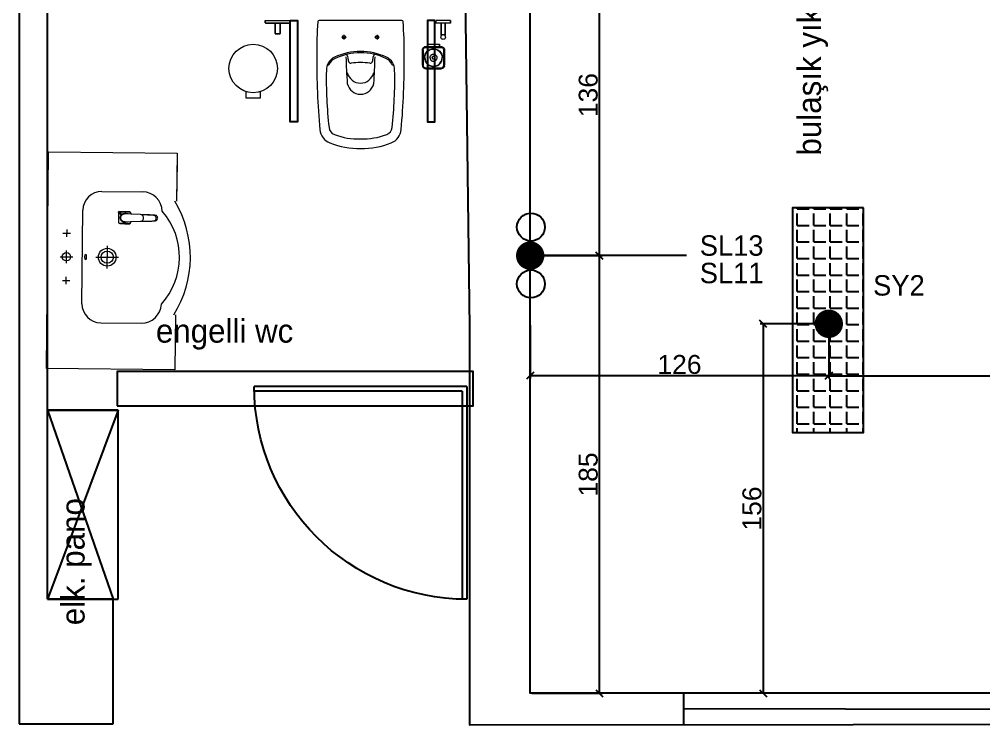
# Model space of a CAD drawing. Header units: millimetres. Extents: x -1066 to 22000, y -1118 to 1876.
# Drawn here: x 9743.2 to 10151.2, y 706.8 to 1005 of the extents above; entities that cross this region are included whole.
import ezdxf

# ---------------------------------------------------------------- set-up
doc = ezdxf.new("R2010")
doc.units = ezdxf.units.MM
doc.set_wipeout_variables(frame=1)
doc.linetypes.add('AM_DIN_G_W050', pattern=[13.75, 9.75, -1.5, 1, -1.5])
doc.linetypes.add('DASHDOT', pattern=[25.4, 12.7, -6.35, 0, -6.35])
for name, color, linetype in [('DUVAR', 1, 'Continuous'), ('kapı ABD', 55, 'Continuous'), ('S2000-019 Su Tes İşaretler', 5, 'Continuous'), ('SIH', 4, 'Continuous'), ('SU', 152, 'Continuous'), ('wall', 4, 'Continuous')]:
    doc.layers.add(name, color=color, linetype=linetype)
doc.layers.add('wipeout', color=254, linetype='Continuous', lineweight=9)
doc.layers.add('xxx_Auto_Tefris_Vitrifiye', color=8, linetype='Continuous', lineweight=13)
doc.styles.get("Standard").update_dxf_attribs({"font": 'arial.ttf'})
doc.styles.add('TAKSİM', font='GOTHIC.TTF', dxfattribs={"height": 20})
doc.dimstyles.new('OLCU50', dxfattribs={"dimtxt": 8, "dimasz": 3, "dimexe": 1.25, "dimexo": 0.625, "dimtad": 1, "dimdec": 0, "dimtxsty": 'Standard', "dimblk": 'OBLIQUE', "dimcen": 2.5, "dimclrd": 256, "dimclre": 251, "dimclrt": 25, "dimadec": 0, "dimazin": 0, "dimtfac": 1, "dimtdec": 0, "dimtmove": 0, "dimatfit": 3, "dimldrblk": 'OBLIQUE', "dimfxl": 1, "dimarcsym": 0})

# ---------------------------------------------------------------- blocks, each defined once
blk = doc.blocks.new('klozet-01')
at = {"color": 251, "true_color": 0x636466}
blk.add_wipeout([(15356.79, -174366.78), (15356.75, -174401.83), (15356.89, -174402.18), (15357.24, -174402.33), (15360.43, -174402.74), (15371.54, -174402.8), (15387.24, -174402.54), (15402.9, -174401.49), (15406.31, -174400.17), (15408.53, -174397.27), (15410.34, -174390.9), (15410.84, -174384.3), (15410.34, -174377.71), (15408.53, -174371.34), (15406.31, -174368.43), (15402.9, -174367.12), (15387.24, -174366.06), (15371.54, -174365.8), (15360.42, -174365.8), (15357.27, -174366.28), (15356.93, -174366.43), (15356.79, -174366.78), (15356.75, -174401.83)], dxfattribs=at).dxf.layer = 'wipeout'
at = {"layer": 'xxx_Auto_Tefris_Vitrifiye'}
for p, q in [((15375.44, -174370.32), (15375.5, -174370.66)), ((15375.44, -174398.29), (15375.5, -174397.94))]:
    blk.add_line(p, q, dxfattribs=at)
at = {"layer": 'xxx_Auto_Tefris_Vitrifiye', "linetype": 'AM_DIN_G_W050', "ltscale": 2}
for p, q in [((15362.89, -174377.3), (15364.79, -174377.3)), ((15363.84, -174376.35), (15363.84, -174378.26)), ((15362.89, -174391.3), (15364.79, -174391.3)), ((15363.84, -174392.26), (15363.84, -174390.35))]:
    blk.add_line(p, q, dxfattribs=at)
at = {"layer": 'xxx_Auto_Tefris_Vitrifiye'}
blk.add_lwpolyline([(15356.75, -174401.83, 0.403038), (15357.24, -174402.33, 0.023767), (15371.54, -174402.8, 0.025385), (15402.9, -174401.49, 0.282342), (15408.53, -174397.27, 0.101012), (15410.84, -174384.3, 0.101012), (15408.53, -174371.34, 0.282342), (15402.9, -174367.12, 0.025385), (15371.54, -174365.8, 0.023828), (15357.27, -174366.28, 0.397856), (15356.79, -174366.78)], format="xyb", close=True, dxfattribs=at)
for centre in [(15363.84, -174377.3), (15363.84, -174391.3)]:
    blk.add_circle(centre, 0.75, dxfattribs=at)
for centre, radius, start, end in [((15377.74, -174375.86), 6, 88.4956, 154.604), ((15377.74, -174375.86), 5.43, 116.26, 154.604), ((15375.21, -174370.72), 0.3, 296.26, 10.2401), ((15381.65, -174549.89), 180.07, 83.5187, 91.1932), ((15401.7, -174374.46), 3.5, 20.7694, 85.4645), ((15395.54, -174384.3), 25.7, 154.604, 180), ((15395.54, -174384.3), 25.13, 154.604, 180), ((15377.88, -174383.48), 28.97, 358.3223, 20.7597), ((15372.18, -174377.99), 1, 186.8844, 260.4399), ((15378, -174343.39), 36.09, 260.4399, 263.5747), ((15370.49, -174524.78), 146.64, 84.9255, 89.3411), ((15373.85, -174380.24), 1, 352.3752, 83.5747), ((15377.57, -174384.29), 5.69, 359.7929, 77.8849), ((15382.27, -174384.29), 5.69, 359.7929, 77.8849), ((15404.19, -174384.3), 29.61, 172.3752, 180), ((15395.54, -174384.3), 25.7, 180, 205.396), ((15395.54, -174384.3), 25.13, 180, 205.396), ((15404.19, -174384.3), 29.61, 180, 187.6248), ((15377.57, -174384.33), 5.69, 282.1151, 0.2071), ((15382.27, -174384.33), 5.69, 282.1151, 0.2071), ((15377.88, -174385.12), 28.97, 339.2403, 1.6777), ((15372.18, -174390.62), 1, 99.5601, 173.1156), ((15378, -174425.22), 36.09, 96.4253, 99.5601), ((15370.49, -174243.83), 146.64, 270.6589, 275.0745), ((15373.85, -174388.36), 1, 276.4253, 7.6248), ((15377.74, -174392.75), 6, 205.396, 271.5044), ((15377.74, -174392.75), 5.43, 205.396, 243.74), ((15401.7, -174394.15), 3.5, 274.5355, 339.2306), ((15375.21, -174397.89), 0.3, 349.7599, 63.74), ((15381.65, -174218.72), 180.07, 268.8068, 276.4813)]:
    blk.add_arc(centre, radius, start, end, dxfattribs=at)
blk = doc.blocks.new('çöp kutusu')
at = {"layer": 'wipeout', "color": 251, "true_color": 0x636466}
blk.add_lwpolyline([(5644.9, 9929.26), (5644.9, 9926.54), (5638.9, 9926.54), (5638.9, 9929.26)], dxfattribs=at)
blk.add_circle((5641.9, 9939.06), 10.25, dxfattribs=at)
blk = doc.blocks.new('açma kapama valfi')
at = {"layer": 'xxx_Auto_Tefris_Vitrifiye'}
for p, q in [((5762.09, 10292.81), (5762.09, 10293.81)), ((5762.09, 10293.81), (5762.11, 10293.81)), ((5762.09, 10293.81), (5762.09, 10292.81)), ((5762.11, 10293.81), (5762.17, 10293.81)), ((5762.11, 10293.81), (5762.17, 10293.81)), ((5762.17, 10293.81), (5762.27, 10293.81)), ((5762.17, 10293.81), (5762.27, 10293.81)), ((5762.27, 10293.81), (5762.39, 10293.81)), ((5762.39, 10293.81), (5762.54, 10293.81)), ((5762.54, 10293.81), (5762.69, 10293.81)), ((5762.69, 10293.81), (5767.34, 10293.81)), ((5762.69, 10293.81), (5767.34, 10293.81)), ((5767.34, 10293.81), (5771.99, 10293.81)), ((5771.99, 10293.81), (5772.14, 10293.81)), ((5772.14, 10293.81), (5772.29, 10293.81)), ((5772.29, 10293.81), (5772.41, 10293.81)), ((5772.41, 10293.81), (5772.51, 10293.81)), ((5772.51, 10293.81), (5772.57, 10293.81)), ((5772.57, 10293.81), (5772.59, 10293.81)), ((5772.59, 10292.81), (5772.59, 10293.81)), ((5772.59, 10293.81), (5772.59, 10292.81)), ((5762.09, 10292.81), (5762.12, 10292.74)), ((5762.12, 10292.74), (5762.19, 10292.71)), ((5762.12, 10292.74), (5762.14, 10292.74)), ((5762.14, 10292.74), (5762.2, 10292.74)), ((5762.19, 10292.71), (5762.21, 10292.71)), ((5762.2, 10292.74), (5762.29, 10292.74)), ((5762.21, 10292.71), (5762.26, 10292.71)), ((5762.26, 10292.71), (5762.34, 10292.71)), ((5762.29, 10292.74), (5762.41, 10292.74)), ((5762.34, 10292.71), (5762.44, 10292.71)), ((5762.41, 10292.74), (5762.54, 10292.74)), ((5762.44, 10292.71), (5762.56, 10292.71)), ((5762.54, 10292.74), (5762.69, 10292.74)), ((5762.56, 10292.71), (5762.69, 10292.71)), ((5762.69, 10292.74), (5767.34, 10292.74)), ((5762.69, 10292.74), (5767.34, 10292.74)), ((5762.69, 10292.71), (5765.99, 10292.71)), ((5762.69, 10292.71), (5765.99, 10292.71)), ((5764.54, 10292.71), (5764.64, 10292.71)), ((5764.64, 10292.71), (5764.91, 10292.71)), ((5764.68, 10292.71), (5764.78, 10292.71)), ((5764.78, 10292.71), (5765.04, 10292.71)), ((5764.91, 10292.71), (5765.36, 10292.71)), ((5765.04, 10292.71), (5765.46, 10292.71)), ((5765.36, 10292.71), (5765.95, 10292.71)), ((5765.46, 10292.71), (5765.99, 10292.71)), ((5765.74, 10292.71), (5765.8, 10292.71)), ((5765.8, 10292.71), (5765.95, 10292.71)), ((5765.88, 10292.71), (5765.93, 10292.71)), ((5765.93, 10292.71), (5765.99, 10292.71)), ((5765.95, 10292.71), (5766.62, 10292.71)), ((5765.95, 10292.71), (5766.21, 10292.71)), ((5765.99, 10292.71), (5766.12, 10292.67)), ((5766.12, 10292.67), (5766.22, 10292.59)), ((5766.21, 10292.71), (5766.54, 10292.71)), ((5766.22, 10292.59), (5766.27, 10292.49)), ((5766.27, 10292.49), (5766.29, 10292.41)), ((5766.29, 10292.36), (5766.29, 10292.41)), ((5766.29, 10292.41), (5766.29, 10292.36)), ((5766.29, 10289.71), (5766.29, 10292.36)), ((5766.29, 10292.36), (5766.29, 10289.71)), ((5766.29, 10289.71), (5766.29, 10289.47)), ((5766.29, 10289.47), (5766.29, 10289.71)), ((5766.29, 10289.47), (5766.29, 10289.17)), ((5766.29, 10289.17), (5766.29, 10289.47)), ((5766.29, 10289.17), (5766.29, 10288.89)), ((5766.29, 10288.89), (5766.29, 10289.17)), ((5766.29, 10288.89), (5766.29, 10288.64)), ((5766.29, 10288.64), (5766.29, 10288.89)), ((5766.54, 10292.71), (5766.93, 10292.71)), ((5766.62, 10292.71), (5767.34, 10292.71)), ((5766.93, 10292.71), (5767.34, 10292.71)), ((5767.34, 10292.74), (5771.99, 10292.74)), ((5767.34, 10292.71), (5768.06, 10292.71)), ((5767.34, 10292.71), (5767.75, 10292.71)), ((5767.75, 10292.71), (5768.14, 10292.71)), ((5768.06, 10292.71), (5768.73, 10292.71)), ((5768.14, 10292.71), (5768.47, 10292.71)), ((5768.39, 10292.41), (5768.41, 10292.49)), ((5768.39, 10292.41), (5768.39, 10292.36)), ((5768.39, 10292.36), (5768.39, 10292.41)), ((5768.39, 10292.36), (5768.39, 10289.71)), ((5768.39, 10289.71), (5768.39, 10292.36)), ((5768.39, 10288.41), (5768.39, 10289.71)), ((5768.39, 10289.71), (5768.39, 10288.41)), ((5768.41, 10292.49), (5768.46, 10292.59)), ((5768.46, 10292.59), (5768.56, 10292.67)), ((5768.47, 10292.71), (5768.73, 10292.71)), ((5768.56, 10292.67), (5768.69, 10292.71)), ((5768.69, 10292.71), (5768.75, 10292.71)), ((5768.69, 10292.71), (5769.22, 10292.71)), ((5768.69, 10292.71), (5771.99, 10292.71)), ((5768.73, 10292.71), (5768.88, 10292.71)), ((5768.73, 10292.71), (5769.32, 10292.71)), ((5768.75, 10292.71), (5768.8, 10292.71)), ((5768.88, 10292.71), (5768.94, 10292.71)), ((5769.22, 10292.71), (5769.64, 10292.71)), ((5769.32, 10292.71), (5769.77, 10292.71)), ((5769.64, 10292.71), (5769.9, 10292.71)), ((5769.77, 10292.71), (5770.04, 10292.71)), ((5769.9, 10292.71), (5770, 10292.71)), ((5770.04, 10292.71), (5770.14, 10292.71)), ((5771.99, 10292.74), (5772.14, 10292.74)), ((5771.99, 10292.71), (5772.12, 10292.71)), ((5772.12, 10292.71), (5772.24, 10292.71)), ((5772.14, 10292.74), (5772.27, 10292.74)), ((5772.24, 10292.71), (5772.34, 10292.71)), ((5772.27, 10292.74), (5772.39, 10292.74)), ((5772.34, 10292.71), (5772.42, 10292.71)), ((5772.39, 10292.74), (5772.48, 10292.74)), ((5772.42, 10292.71), (5772.47, 10292.71)), ((5772.47, 10292.71), (5772.49, 10292.71)), ((5772.48, 10292.74), (5772.54, 10292.74)), ((5772.49, 10292.71), (5772.56, 10292.74)), ((5772.54, 10292.74), (5772.56, 10292.74)), ((5772.56, 10292.74), (5772.59, 10292.81)), ((5766.29, 10288.64), (5766.29, 10288.5)), ((5766.29, 10288.5), (5766.29, 10288.64)), ((5766.29, 10288.43), (5766.29, 10288.5)), ((5766.29, 10288.5), (5766.29, 10288.43)), ((5766.29, 10288.26), (5766.29, 10288.43)), ((5766.29, 10288.43), (5766.29, 10288.26)), ((5766.29, 10288.26), (5766.59, 10288.26)), ((5766.29, 10288.26), (5766.31, 10288.23)), ((5766.31, 10288.23), (5766.34, 10288.21)), ((5766.31, 10288.23), (5766.34, 10288.21)), ((5766.34, 10288.21), (5766.38, 10288.21)), ((5766.38, 10288.21), (5766.47, 10288.21)), ((5766.47, 10288.21), (5766.63, 10288.21)), ((5766.47, 10288.21), (5766.63, 10288.21)), ((5766.59, 10288.26), (5767.86, 10288.26)), ((5766.63, 10288.21), (5766.84, 10288.21)), ((5766.63, 10288.21), (5766.84, 10288.21)), ((5766.84, 10288.21), (5767.08, 10288.21)), ((5767.08, 10288.21), (5767.34, 10288.21)), ((5767.34, 10288.21), (5767.6, 10288.21)), ((5767.6, 10288.21), (5767.84, 10288.21)), ((5767.84, 10288.21), (5768.05, 10288.21)), ((5767.84, 10288.21), (5768.05, 10288.21)), ((5767.86, 10288.26), (5768.09, 10288.26)), ((5768.05, 10288.21), (5768.21, 10288.21)), ((5768.05, 10288.21), (5768.21, 10288.21)), ((5768.09, 10288.26), (5768.39, 10288.26)), ((5768.21, 10288.21), (5768.3, 10288.21)), ((5768.3, 10288.21), (5768.34, 10288.21)), ((5768.34, 10288.21), (5768.37, 10288.23)), ((5768.34, 10288.21), (5768.37, 10288.23)), ((5768.37, 10288.23), (5768.39, 10288.26)), ((5768.37, 10288.23), (5768.39, 10288.26)), ((5768.39, 10288.41), (5768.39, 10288.26)), ((5768.39, 10288.26), (5768.39, 10288.41))]:
    blk.add_line(p, q, dxfattribs=at)
blk = doc.blocks.new('fdff')
blk.add_wipeout([(-6.73382, -2.305), (-6.55882, -1.75), (-6.31882, -1.44), (-5.82882, -1.125), (-5.64882, -1.05), (-4.55882, -1), (-4.55882, 0), (0.44118, 0), (0.44118, -1), (1.33618, -1.025), (1.71118, -1.125), (2.04618, -1.32), (2.20118, -1.44), (2.56892, -1.93639), (2.64118, -2.5), (2.64118, -8.9), (2.51618, -9.47), (2.04618, -10.08), (2.04618, -10.08), (1.89118, -10.2), (0.34757, -10.4), (-5.64882, -10.35), (-5.82882, -10.275), (-6.16382, -10.08), (-6.31882, -9.96), (-6.70882, -9.29), (-6.73382, -9.095)]).dxf.layer = 'wipeout'
at = {"layer": 'xxx_Auto_Tefris_Vitrifiye'}
for p, q in [((-4.55882, -1), (-4.55882, 0)), ((-4.55882, 0), (-4.55294, 0)), ((-4.55882, 0), (-4.55882, -1)), ((-4.55294, 0), (-4.54411, 0)), ((-4.54411, 0), (-4.52353, 0)), ((-4.52353, 0), (-4.5, 0)), ((-4.5, 0), (-4.46764, 0)), ((-4.46764, 0), (-4.42941, 0)), ((-4.42941, 0), (-4.38529, 0)), ((-4.38529, 0), (-4.33823, 0)), ((-4.33823, 0), (-4.28529, 0)), ((-4.28529, 0), (-4.23235, 0)), ((-4.23235, 0), (-4.17647, 0)), ((-4.17647, 0), (-4.11764, 0)), ((-4.11764, 0), (-2.05882, 0)), ((-2.05882, 0), (0, 0)), ((0, 0), (0.05882, 0)), ((0.05882, 0), (0.11471, 0)), ((0.11471, 0), (0.16765, 0)), ((0.16765, 0), (0.22059, 0)), ((0.22059, 0), (0.26765, 0)), ((0.26765, 0), (0.31177, 0)), ((0.31177, 0), (0.35, 0)), ((0.35, 0), (0.38236, 0)), ((0.38236, 0), (0.40588, 0)), ((0.40588, 0), (0.42648, 0)), ((0.42648, 0), (0.4353, 0)), ((0.4353, 0), (0.44118, 0)), ((0.44118, -1), (0.44118, 0)), ((0.44118, 0), (0.44118, -1)), ((-6.75882, -2.5), (-6.70882, -2.11)), ((-6.75882, -5.7), (-6.75882, -2.5)), ((-6.75882, -2.5), (-6.75882, -8.9)), ((-6.75882, -2.5), (-6.75882, -5.7)), ((-6.75882, -8.9), (-6.75882, -2.5)), ((-6.75882, -2.5), (-6.75882, -8.9)), ((-6.75882, -8.9), (-6.75882, -2.5)), ((-6.70882, -2.11), (-6.55882, -1.75)), ((-6.70882, -2.11), (-6.55882, -1.75)), ((-6.55882, -1.75), (-6.31882, -1.44)), ((-6.38882, -2.5), (-6.34882, -2.21)), ((-6.38882, -2.5), (-6.38882, -5.7)), ((-6.38882, -5.7), (-6.38882, -2.5)), ((-6.34882, -2.21), (-6.23882, -1.94)), ((-6.31882, -1.44), (-6.00882, -1.2)), ((-6.23882, -1.94), (-6.06882, -1.69)), ((-6.06882, -1.69), (-5.81882, -1.52)), ((-6.00882, -1.2), (-5.64882, -1.05)), ((-5.81882, -1.52), (-5.54882, -1.41)), ((-5.64882, -1.05), (-5.25882, -1)), ((-5.57742, -4.7656), (-5.22702, -3.8896)), ((-5.55471, -4.24977), (-5.33453, -3.79944)), ((-5.54882, -1.41), (-5.25882, -1.37)), ((-5.33453, -3.79944), (-5.06578, -3.39123)), ((-5.25882, -1), (-2.05882, -1)), ((-5.25882, -1.37), (-2.05882, -1.37)), ((-5.22702, -3.8896), (-4.64302, -3.1158)), ((-5.06578, -3.39123), (-4.73882, -3.02)), ((-4.73882, -3.02), (-4.36759, -2.69304)), ((-4.64302, -3.1158), (-3.86922, -2.5318)), ((-4.36759, -2.69304), (-3.95938, -2.42429)), ((-3.95938, -2.42429), (-3.50905, -2.20411)), ((-3.86922, -2.5318), (-2.99322, -2.1814)), ((-3.50905, -2.20411), (-3.03604, -2.04545)), ((-3.03604, -2.04545), (-2.55656, -1.94831)), ((-2.99322, -2.1814), (-2.05882, -2.05)), ((-2.55656, -1.94831), (-2.05882, -1.92)), ((-2.05882, -1), (1.14118, -1)), ((-2.05882, -1.37), (1.14118, -1.37)), ((-2.05882, -1.92), (-1.56108, -1.94831)), ((-2.05882, -2.05), (-1.12442, -2.1814)), ((-1.56108, -1.94831), (-1.0816, -2.04545)), ((-1.12442, -2.1814), (-0.24842, -2.5318)), ((-1.0816, -2.04545), (-0.60859, -2.20411)), ((-0.60859, -2.20411), (-0.15826, -2.42429)), ((-0.24842, -2.5318), (0.52538, -3.1158)), ((-0.15826, -2.42429), (0.24995, -2.69304)), ((0.24995, -2.69304), (0.62118, -3.02)), ((0.52538, -3.1158), (1.10938, -3.8896)), ((0.62118, -3.02), (0.94814, -3.39123)), ((0.94814, -3.39123), (1.21689, -3.79944)), ((1.10938, -3.8896), (1.45978, -4.7656)), ((1.14118, -1), (1.53118, -1.05)), ((1.14118, -1.37), (1.43118, -1.41)), ((1.21689, -3.79944), (1.43707, -4.24977)), ((1.43118, -1.41), (1.70118, -1.52)), ((1.53118, -1.05), (1.89118, -1.2)), ((1.70118, -1.52), (1.95118, -1.69)), ((1.89118, -1.2), (2.20118, -1.44)), ((1.95118, -1.69), (2.12118, -1.94)), ((2.12118, -1.94), (2.23118, -2.21)), ((2.20118, -1.44), (2.44118, -1.75)), ((2.23118, -2.21), (2.27118, -2.5)), ((2.27118, -5.7), (2.27118, -2.5)), ((2.27118, -2.5), (2.27118, -5.7)), ((2.44118, -1.75), (2.59118, -2.11)), ((2.59118, -2.11), (2.64118, -2.5)), ((2.64118, -2.5), (2.64118, -5.7)), ((2.64118, -5.7), (2.64118, -2.5)), ((-6.75882, -5.7), (-6.75882, -8.9)), ((-6.75882, -8.9), (-6.75882, -5.7)), ((-6.38882, -5.7), (-6.38882, -8.9)), ((-6.38882, -8.9), (-6.38882, -5.7)), ((-5.83882, -5.7), (-5.81051, -5.20226)), ((-5.83882, -5.7), (-5.81051, -6.19774)), ((-5.81051, -5.20226), (-5.71337, -4.72278)), ((-5.81051, -6.19774), (-5.71337, -6.67722)), ((-5.71337, -4.72278), (-5.55471, -4.24977)), ((-5.71337, -6.67722), (-5.55471, -7.15023)), ((-5.70882, -5.7), (-5.57742, -4.7656)), ((-5.70882, -5.7), (-5.57742, -6.6344)), ((-5.57742, -6.6344), (-5.22702, -7.5104)), ((-5.55471, -7.15023), (-5.33453, -7.60056)), ((-5.33453, -7.60056), (-5.06578, -8.00877)), ((-5.22702, -7.5104), (-4.64302, -8.2842)), ((-5.22702, -7.5104), (-4.64302, -8.2842)), ((-5.06578, -8.00877), (-4.73882, -8.38)), ((-3.55882, -5.7), (-3.50482, -5.316)), ((-3.55882, -5.7), (-3.50482, -6.084)), ((-3.50482, -5.316), (-3.36082, -4.956)), ((-3.50482, -6.084), (-3.36082, -6.444)), ((-3.36082, -4.956), (-3.12082, -4.638)), ((-3.36082, -6.444), (-3.12082, -6.762)), ((-3.12082, -4.638), (-2.80282, -4.398)), ((-3.12082, -6.762), (-2.80282, -7.002)), ((-2.80282, -4.398), (-2.44282, -4.254)), ((-2.80282, -7.002), (-2.44282, -7.146)), ((-2.64442, -5.7), (-2.62282, -5.5488)), ((-2.64442, -5.7), (-2.62282, -5.8512)), ((-2.62282, -5.5488), (-2.56522, -5.4096)), ((-2.62282, -5.8512), (-2.56522, -5.9904)), ((-2.56522, -5.4096), (-2.47162, -5.2872)), ((-2.56522, -5.9904), (-2.47162, -6.1128)), ((-2.47162, -5.2872), (-2.34922, -5.1936)), ((-2.47162, -6.1128), (-2.34922, -6.2064)), ((-2.44282, -4.254), (-2.05882, -4.2)), ((-2.44282, -7.146), (-2.05882, -7.2)), ((-2.34922, -5.1936), (-2.21002, -5.136)), ((-2.34922, -6.2064), (-2.21002, -6.264)), ((-2.21002, -5.136), (-2.05882, -5.1144)), ((-2.21002, -6.264), (-2.05882, -6.2856)), ((-2.05882, -4.2), (-1.67482, -4.254)), ((-2.05882, -5.1144), (-1.90762, -5.136)), ((-2.05882, -6.2856), (-1.90762, -6.264)), ((-2.05882, -7.2), (-1.67482, -7.146)), ((-1.90762, -5.136), (-1.76842, -5.1936)), ((-1.90762, -6.264), (-1.76842, -6.2064)), ((-1.76842, -5.1936), (-1.64602, -5.2872)), ((-1.76842, -6.2064), (-1.64602, -6.1128)), ((-1.67482, -4.254), (-1.31482, -4.398)), ((-1.31482, -7.002), (-1.67482, -7.146)), ((-1.64602, -5.2872), (-1.55242, -5.4096)), ((-1.64602, -6.1128), (-1.55242, -5.9904)), ((-1.55242, -5.4096), (-1.49482, -5.5488)), ((-1.55242, -5.9904), (-1.49482, -5.8512)), ((-1.55242, -5.9904), (-1.49482, -5.8512)), ((-1.49482, -5.5488), (-1.47322, -5.7)), ((-1.49482, -5.8512), (-1.47322, -5.7)), ((-1.31482, -4.398), (-0.99682, -4.638)), ((-1.31482, -7.002), (-0.99682, -6.762)), ((-0.99682, -4.638), (-0.75682, -4.956)), ((-0.73776, -6.39198), (-0.99682, -6.762)), ((-0.75682, -4.956), (-0.61282, -5.316)), ((-0.60478, -5.99987), (-0.73776, -6.39198)), ((-0.61282, -5.316), (-0.55882, -5.7)), ((-0.55882, -5.7), (-0.60478, -5.99987)), ((0.52538, -8.2842), (1.10938, -7.5104)), ((0.62118, -8.38), (0.94814, -8.00877)), ((0.94814, -8.00877), (1.21689, -7.60056)), ((1.10938, -7.5104), (1.45978, -6.6344)), ((1.21689, -7.60056), (1.43707, -7.15023)), ((1.43707, -4.24977), (1.59573, -4.72278)), ((1.43707, -7.15023), (1.59573, -6.67722)), ((1.45978, -4.7656), (1.59118, -5.7)), ((1.45978, -6.6344), (1.59118, -5.7)), ((1.59573, -4.72278), (1.69287, -5.20226)), ((1.59573, -6.67722), (1.69287, -6.19774)), ((1.69287, -5.20226), (1.72118, -5.7)), ((1.69287, -6.19774), (1.72118, -5.7)), ((2.27118, -8.9), (2.27118, -5.7)), ((2.27118, -5.7), (2.27118, -8.9)), ((2.64118, -8.9), (2.64118, -5.7)), ((2.64118, -5.7), (2.64118, -8.9)), ((-6.75882, -8.9), (-6.70882, -9.29)), ((-6.75882, -8.9), (-6.70882, -9.29)), ((-6.70882, -9.29), (-6.55882, -9.65)), ((-6.70882, -9.29), (-6.55882, -9.65)), ((-6.70882, -9.29), (-6.55882, -9.65)), ((-6.70882, -9.29), (-6.55882, -9.65)), ((-6.55882, -9.65), (-6.31882, -9.96)), ((-6.55882, -9.65), (-6.31882, -9.96)), ((-6.38882, -8.9), (-6.34882, -9.19)), ((-6.34882, -9.19), (-6.23882, -9.46)), ((-6.31882, -9.96), (-6.00882, -10.2)), ((-6.31882, -9.96), (-6.00882, -10.2)), ((-6.23882, -9.46), (-6.06882, -9.71)), ((-6.06882, -9.71), (-5.81882, -9.88)), ((-6.00882, -10.2), (-5.64882, -10.35)), ((-6.00882, -10.2), (-5.64882, -10.35)), ((-6.00882, -10.2), (-5.64882, -10.35)), ((-5.81882, -9.88), (-5.54882, -9.99)), ((-5.64882, -10.35), (-5.25882, -10.4)), ((-5.64882, -10.35), (-5.25882, -10.4)), ((-5.64882, -10.35), (-5.25882, -10.4)), ((-5.54882, -9.99), (-5.25882, -10.03)), ((-5.25882, -10.03), (-2.05882, -10.03)), ((-5.25882, -10.4), (1.14118, -10.4)), ((-5.25882, -10.4), (1.14118, -10.4)), ((-5.25882, -10.4), (-2.05882, -10.4)), ((-4.73882, -8.38), (-4.36759, -8.70696)), ((-4.64302, -8.2842), (-3.86922, -8.8682)), ((-4.64302, -8.2842), (-3.86922, -8.8682)), ((-4.36759, -8.70696), (-3.95938, -8.97571)), ((-3.95938, -8.97571), (-3.50905, -9.19589)), ((-3.86922, -8.8682), (-2.99322, -9.2186)), ((-3.86922, -8.8682), (-2.99322, -9.2186)), ((-3.50905, -9.19589), (-3.03604, -9.35455)), ((-3.03604, -9.35455), (-2.55656, -9.45169)), ((-2.99322, -9.2186), (-2.05882, -9.35)), ((-2.55656, -9.45169), (-2.05882, -9.48)), ((-2.05882, -9.35), (-1.12442, -9.2186)), ((-2.05882, -9.48), (-1.56108, -9.45169)), ((-2.05882, -10.03), (1.14118, -10.03)), ((-2.05882, -10.4), (1.14118, -10.4)), ((-1.56108, -9.45169), (-1.0816, -9.35455)), ((-1.12442, -9.2186), (-0.24842, -8.8682)), ((-1.0816, -9.35455), (-0.60859, -9.19589)), ((-0.60859, -9.19589), (-0.15826, -8.97571)), ((-0.24842, -8.8682), (0.52538, -8.2842)), ((-0.15826, -8.97571), (0.24995, -8.70696)), ((0.24995, -8.70696), (0.62118, -8.38)), ((1.14118, -10.03), (1.43118, -9.99)), ((1.14118, -10.4), (1.53118, -10.35)), ((1.14118, -10.4), (1.53118, -10.35)), ((1.14118, -10.4), (1.53118, -10.35)), ((1.43118, -9.99), (1.70118, -9.88)), ((1.53118, -10.35), (1.89118, -10.2)), ((1.53118, -10.35), (1.89118, -10.2)), ((1.70118, -9.88), (1.95118, -9.71)), ((1.89118, -10.2), (2.20118, -9.96)), ((1.95118, -9.71), (2.12118, -9.46)), ((2.12118, -9.46), (2.23118, -9.19)), ((2.20118, -9.96), (2.44118, -9.65)), ((2.23118, -9.19), (2.27118, -8.9)), ((2.59118, -9.29), (2.44118, -9.65)), ((2.59118, -9.29), (2.64118, -8.9)), ((2.59118, -9.29), (2.64118, -8.9))]:
    blk.add_line(p, q, dxfattribs=at)
blk = doc.blocks.new('DFSDF')
at = {"layer": 'xxx_Auto_Tefris_Vitrifiye'}
for p, q in [((-3.1, 0), (-2.99, 0)), ((-3.1, 0), (-3.1, -1.1)), ((-3.1, -1.1), (-3.1, 0)), ((-2.99, 0), (-2.68, 0)), ((-2.99, 0), (-2.68, 0)), ((-2.68, 0), (-2.19, 0)), ((-2.19, 0), (-1.54, 0)), ((-1.54, 0), (-0.8, 0)), ((-0.8, 0), (0, 0)), ((0, 0), (0.8, 0)), ((0.8, 0), (1.54, 0)), ((1.54, 0), (2.19, 0)), ((2.19, 0), (2.68, 0)), ((2.68, 0), (2.99, 0)), ((2.99, 0), (3.1, 0)), ((3.1, -1.1), (3.1, 0)), ((3.1, 0), (3.1, -1.1)), ((-3.1, -1.1), (-3.07, -1.173)), ((-3.07, -1.173), (-2.96, -1.17)), ((-3.07, -1.173), (-2.96, -1.17)), ((-3.07, -1.173), (-3, -1.2)), ((-3, -1.2), (-2.89, -1.2)), ((-2.96, -1.17), (-2.66, -1.17)), ((-2.96, -1.17), (-2.66, -1.17)), ((-2.89, -1.2), (-2.6, -1.2)), ((-2.66, -1.17), (-2.16, -1.17)), ((-2.6, -1.2), (-2.12, -1.2)), ((-2.16, -1.17), (-1.53, -1.17)), ((-2.12, -1.2), (-1.49, -1.2)), ((-1.53, -1.17), (-0.79, -1.17)), ((-1.49, -1.2), (-0.8, -1.2)), ((-0.8, -1.2), (-0.8, -6.4139)), ((-0.8, -1.2), (-0.7712, -1.2)), ((-0.8, -6.4139), (-0.8, -1.2)), ((-0.79, -1.17), (0, -1.173)), ((-0.7712, -1.2), (-0.6944, -1.2)), ((-0.6944, -1.2), (-0.5664, -1.2)), ((-0.5664, -1.2), (-0.3968, -1.2)), ((-0.3968, -1.2), (-0.2048, -1.2)), ((-0.2048, -1.2), (0, -1.2)), ((0, -1.173), (0.79, -1.17)), ((0, -1.2), (0.2048, -1.2)), ((0.2048, -1.2), (0.3968, -1.2)), ((0.3968, -1.2), (0.5664, -1.2)), ((0.5664, -1.2), (0.6944, -1.2)), ((0.6944, -1.2), (0.7712, -1.2)), ((0.7712, -1.2), (0.8, -1.2)), ((0.79, -1.17), (1.53, -1.17)), ((0.8, -6.4139), (0.8, -1.2)), ((0.8, -1.2), (1.49, -1.2)), ((0.8, -1.2), (0.8, -6.4139)), ((1.49, -1.2), (2.12, -1.2)), ((1.53, -1.17), (2.16, -1.17)), ((2.12, -1.2), (2.6, -1.2)), ((2.16, -1.17), (2.66, -1.17)), ((2.6, -1.2), (2.89, -1.2)), ((2.66, -1.17), (2.96, -1.17)), ((2.89, -1.2), (3, -1.2)), ((2.96, -1.17), (3.07, -1.173)), ((3, -1.2), (3.07, -1.173)), ((3.07, -1.173), (3.1, -1.1)), ((-1, -7), (-0.964, -6.744)), ((-1, -7), (-0.964, -7.256)), ((-1, -7), (-0.964, -7.256)), ((-0.976, -7), (-0.94, -6.748)), ((-0.976, -7), (-0.94, -7.252)), ((-0.964, -6.744), (-0.868, -6.504)), ((-0.964, -7.256), (-0.868, -7.496)), ((-0.964, -7.256), (-0.868, -7.496)), ((-0.964, -7.256), (-0.868, -7.496)), ((-0.94, -6.748), (-0.844, -6.516)), ((-0.94, -7.252), (-0.844, -7.484)), ((-0.868, -6.504), (-0.708, -6.292)), ((-0.868, -7.496), (-0.708, -7.708)), ((-0.868, -7.496), (-0.708, -7.708)), ((-0.844, -6.516), (-0.688, -6.312)), ((-0.844, -7.484), (-0.688, -7.688)), ((-0.708, -6.292), (-0.496, -6.132)), ((-0.708, -7.708), (-0.496, -7.868)), ((-0.708, -7.708), (-0.496, -7.868)), ((-0.708, -7.708), (-0.496, -7.868)), ((-0.688, -6.312), (-0.484, -6.156)), ((-0.688, -7.688), (-0.484, -7.844)), ((-0.496, -6.132), (-0.256, -6.036)), ((-0.496, -7.868), (-0.256, -7.964)), ((-0.496, -7.868), (-0.256, -7.964)), ((-0.496, -7.868), (-0.256, -7.964)), ((-0.496, -7.868), (-0.256, -7.964)), ((-0.496, -7.868), (-0.256, -7.964)), ((-0.496, -7.868), (-0.256, -7.964)), ((-0.484, -6.156), (-0.252, -6.06)), ((-0.484, -7.844), (-0.252, -7.94)), ((-0.484, -7.844), (-0.252, -7.94)), ((-0.256, -6.036), (0, -6)), ((-0.256, -7.964), (0, -8)), ((-0.256, -7.964), (0, -8)), ((-0.256, -7.964), (0, -8)), ((-0.256, -7.964), (0, -8)), ((-0.252, -6.06), (0, -6.024)), ((-0.252, -7.94), (0, -7.976)), ((-0.252, -7.94), (0, -7.976)), ((-0.252, -7.94), (0, -7.976)), ((-0.252, -7.94), (0, -7.976)), ((0, -6), (0.256, -6.036)), ((0, -6.024), (0.252, -6.06)), ((0, -7.976), (0.252, -7.94)), ((0, -7.976), (0.252, -7.94)), ((0, -8), (0.256, -7.964)), ((0, -8), (0.256, -7.964)), ((0, -8), (0.256, -7.964)), ((0, -8), (0.256, -7.964)), ((0, -8), (0.256, -7.964)), ((0, -8), (0.256, -7.964)), ((0, -8), (0.256, -7.964)), ((0, -8), (0.256, -7.964)), ((0.252, -6.06), (0.484, -6.156)), ((0.252, -7.94), (0.484, -7.844)), ((0.252, -7.94), (0.484, -7.844)), ((0.256, -6.036), (0.496, -6.132)), ((0.256, -7.964), (0.496, -7.868)), ((0.256, -7.964), (0.496, -7.868)), ((0.256, -7.964), (0.496, -7.868)), ((0.256, -7.964), (0.496, -7.868)), ((0.256, -7.964), (0.496, -7.868)), ((0.256, -7.964), (0.496, -7.868)), ((0.484, -6.156), (0.688, -6.312)), ((0.484, -7.844), (0.688, -7.688)), ((0.496, -6.132), (0.708, -6.292)), ((0.496, -7.868), (0.708, -7.708)), ((0.496, -7.868), (0.708, -7.708)), ((0.496, -7.868), (0.708, -7.708)), ((0.688, -6.312), (0.844, -6.516)), ((0.688, -7.688), (0.844, -7.484)), ((0.708, -6.292), (0.868, -6.504)), ((0.708, -7.708), (0.868, -7.496)), ((0.708, -7.708), (0.868, -7.496)), ((0.708, -7.708), (0.868, -7.496)), ((0.844, -6.516), (0.94, -6.748)), ((0.844, -7.484), (0.94, -7.252)), ((0.868, -6.504), (0.964, -6.744)), ((0.868, -7.496), (0.964, -7.256)), ((0.94, -6.748), (0.976, -7)), ((0.94, -7.252), (0.976, -7)), ((0.964, -6.744), (1, -7)), ((0.964, -7.256), (1, -7)), ((0.964, -7.256), (1, -7))]:
    blk.add_line(p, q, dxfattribs=at)
blk = doc.blocks.new('C1')
blk.add_wipeout([(394.4, 372.96), (400.6, 372.96), (400.6, 371.86), (400.53, 371.77), (398.28, 371.76), (398.3, 366.55), (398.56, 365.95), (398.26, 365.33), (397.62, 364.98), (396.79, 365.25), (396.52, 365.96), (396.65, 366.44), (396.71, 366.56), (396.7, 371.76), (394.5, 371.76), (394.43, 371.79), (394.4, 371.86)]).dxf.layer = 'wipeout'
at = {"layer": 'xxx_Auto_Tefris_Vitrifiye'}
blk.add_blockref('DFSDF', (397.5, 372.96), dxfattribs=at)
blk = doc.blocks.new('rtyjjkw5')
at = {"layer": 'kapı ABD', "color": 7}
for p, q in [((-2, 2), (-2, 90)), ((0, 0), (0, 90)), ((-2, 2), (-90, 2)), ((0, 0), (-90, 0))]:
    blk.add_line(p, q, dxfattribs=at)
blk.add_arc((0, 0), 90, 90, 180, dxfattribs=at)
blk = doc.blocks.new('lavabo bataryaso plan')
at = {"layer": 'xxx_Auto_Tefris_Vitrifiye'}
for p, q in [((5777.85, 10140.32), (5777.87, 10140.44)), ((5777.85, 10140.32), (5777.87, 10140.44)), ((5777.85, 10138.31), (5777.85, 10140.32)), ((5777.85, 10140.32), (5777.85, 10138.31)), ((5777.85, 10136.3), (5777.85, 10138.31)), ((5777.85, 10138.31), (5777.85, 10136.3)), ((5777.87, 10140.44), (5777.92, 10140.56)), ((5777.87, 10140.44), (5777.92, 10140.56)), ((5777.87, 10140.32), (5777.89, 10140.44)), ((5777.87, 10138.31), (5777.87, 10140.32)), ((5777.87, 10140.32), (5777.87, 10138.31)), ((5777.87, 10136.3), (5777.87, 10138.31)), ((5777.87, 10138.31), (5777.87, 10136.3)), ((5777.89, 10140.44), (5777.94, 10140.55)), ((5777.92, 10140.56), (5778, 10140.66)), ((5777.94, 10140.55), (5778.01, 10140.65)), ((5778, 10140.66), (5778.1, 10140.74)), ((5778.01, 10140.65), (5778.11, 10140.72)), ((5778.1, 10140.74), (5778.22, 10140.79)), ((5778.11, 10140.72), (5778.22, 10140.77)), ((5778.22, 10140.79), (5778.34, 10140.81)), ((5778.22, 10140.77), (5778.34, 10140.79)), ((5778.34, 10140.81), (5780.35, 10140.81)), ((5778.34, 10140.81), (5780.35, 10140.81)), ((5778.34, 10140.79), (5780.35, 10140.79)), ((5778.34, 10140.79), (5780.35, 10140.79)), ((5778.44, 10138.31), (5778.49, 10138.82)), ((5778.44, 10138.31), (5778.49, 10137.8)), ((5778.49, 10138.82), (5778.68, 10139.28)), ((5778.65, 10138.38), (5778.7, 10138.8)), ((5778.65, 10138.38), (5778.65, 10138.31)), ((5778.65, 10138.31), (5778.65, 10138.38)), ((5778.65, 10138.22), (5778.65, 10138.31)), ((5778.65, 10138.31), (5778.65, 10138.22)), ((5778.65, 10138.22), (5778.68, 10137.39)), ((5778.68, 10139.28), (5778.99, 10139.67)), ((5778.7, 10138.8), (5778.88, 10139.19)), ((5778.88, 10139.19), (5779.14, 10139.54)), ((5778.99, 10139.67), (5779.38, 10139.98)), ((5779.14, 10139.54), (5779.51, 10139.79)), ((5779.38, 10139.98), (5779.84, 10140.17)), ((5779.51, 10139.79), (5779.91, 10139.96)), ((5779.84, 10140.17), (5780.35, 10140.22)), ((5779.91, 10139.96), (5780.35, 10140.01)), ((5780.35, 10140.81), (5782.36, 10140.81)), ((5780.35, 10140.79), (5782.36, 10140.79)), ((5780.35, 10140.22), (5780.86, 10140.17)), ((5780.35, 10140.01), (5780.79, 10139.96)), ((5780.79, 10139.96), (5781.19, 10139.79)), ((5780.86, 10140.17), (5781.32, 10139.98)), ((5781.19, 10139.79), (5781.56, 10139.54)), ((5781.32, 10139.98), (5781.49, 10139.85)), ((5781.34, 10139.69), (5781.65, 10140)), ((5781.56, 10139.54), (5781.82, 10139.19)), ((5781.64, 10139.43), (5781.93, 10139.72)), ((5781.65, 10140), (5781.67, 10140.02)), ((5781.67, 10140.02), (5781.7, 10140.06)), ((5781.7, 10140.06), (5781.74, 10140.1)), ((5781.74, 10140.1), (5781.8, 10140.15)), ((5781.79, 10139.58), (5782.02, 10139.28)), ((5781.8, 10140.15), (5781.85, 10140.21)), ((5781.82, 10139.19), (5782, 10138.8)), ((5781.85, 10140.21), (5782.69, 10141.05)), ((5781.93, 10139.72), (5781.95, 10139.74)), ((5781.95, 10139.74), (5781.98, 10139.77)), ((5781.98, 10139.77), (5782.03, 10139.82)), ((5781.99, 10136.86), (5782.04, 10138.06)), ((5782, 10138.8), (5782.05, 10138.38)), ((5782.02, 10139.28), (5782.21, 10138.82)), ((5782.03, 10139.82), (5782.08, 10139.87)), ((5782.04, 10138.06), (5782.05, 10138.38)), ((5782.08, 10139.87), (5782.13, 10139.92)), ((5782.13, 10139.92), (5782.97, 10140.76)), ((5782.21, 10138.82), (5782.26, 10138.31)), ((5782.21, 10137.8), (5782.26, 10138.31)), ((5782.36, 10140.81), (5782.44, 10140.8)), ((5782.36, 10140.79), (5782.42, 10140.78)), ((5782.69, 10141.05), (5782.7, 10141.05)), ((5782.7, 10141.05), (5782.71, 10141.05)), ((5782.71, 10141.05), (5782.72, 10141.03)), ((5782.72, 10141.03), (5782.74, 10141.01)), ((5782.74, 10141.01), (5782.77, 10140.98)), ((5782.76, 10140.55), (5782.81, 10140.44)), ((5782.77, 10140.98), (5782.81, 10140.95)), ((5782.78, 10140.57), (5782.78, 10140.56)), ((5782.78, 10140.56), (5782.83, 10140.44)), ((5782.81, 10140.95), (5782.84, 10140.91)), ((5782.81, 10140.44), (5782.83, 10140.32)), ((5782.83, 10140.44), (5782.85, 10140.32)), ((5782.83, 10138.31), (5782.83, 10140.32)), ((5782.83, 10140.32), (5782.83, 10138.31)), ((5782.83, 10136.3), (5782.83, 10138.31)), ((5782.83, 10138.31), (5782.83, 10136.3)), ((5782.84, 10140.91), (5782.88, 10140.88)), ((5782.85, 10140.32), (5782.85, 10138.31)), ((5782.85, 10138.31), (5782.85, 10140.32)), ((5782.85, 10136.3), (5782.85, 10138.31)), ((5782.85, 10138.31), (5782.85, 10136.3)), ((5782.88, 10140.88), (5782.91, 10140.85)), ((5782.91, 10140.85), (5782.94, 10140.82)), ((5782.94, 10140.82), (5782.96, 10140.79)), ((5782.96, 10140.79), (5782.97, 10140.78)), ((5782.97, 10140.78), (5782.98, 10140.78)), ((5782.97, 10140.76), (5782.98, 10140.78)), ((5777.85, 10136.3), (5777.87, 10136.17)), ((5777.87, 10136.3), (5777.89, 10136.18)), ((5777.87, 10136.17), (5777.92, 10136.06)), ((5777.89, 10136.18), (5777.94, 10136.07)), ((5777.92, 10136.06), (5778, 10135.96)), ((5777.94, 10136.07), (5778.01, 10135.97)), ((5778, 10135.96), (5778.09, 10135.89)), ((5778.01, 10135.97), (5778.11, 10135.9)), ((5778.09, 10135.89), (5778.22, 10135.83)), ((5778.11, 10135.9), (5778.22, 10135.85)), ((5778.22, 10135.85), (5778.34, 10135.84)), ((5778.22, 10135.83), (5778.34, 10135.81)), ((5778.34, 10135.84), (5778.74, 10135.84)), ((5778.34, 10135.84), (5778.74, 10135.84)), ((5778.34, 10135.81), (5778.75, 10135.81)), ((5778.34, 10135.81), (5778.75, 10135.81)), ((5778.49, 10137.8), (5778.68, 10137.34)), ((5778.68, 10137.39), (5778.71, 10136.86)), ((5778.71, 10136.86), (5778.8, 10135.4)), ((5778.75, 10135.81), (5779.09, 10126.91)), ((5778.79, 10135.5), (5778.8, 10135.35)), ((5778.8, 10135.4), (5778.95, 10131.67)), ((5781.64, 10127.71), (5781.95, 10135.81)), ((5781.75, 10131.62), (5781.9, 10135.35)), ((5781.9, 10135.4), (5781.99, 10136.86)), ((5781.9, 10135.35), (5781.91, 10135.5)), ((5781.95, 10135.81), (5782.36, 10135.81)), ((5781.96, 10135.84), (5782.36, 10135.84)), ((5782.02, 10137.34), (5782.21, 10137.8)), ((5782.36, 10135.84), (5782.48, 10135.85)), ((5782.36, 10135.81), (5782.49, 10135.83)), ((5782.48, 10135.85), (5782.59, 10135.9)), ((5782.49, 10135.83), (5782.6, 10135.88)), ((5782.59, 10135.9), (5782.69, 10135.97)), ((5782.6, 10135.88), (5782.7, 10135.96)), ((5782.69, 10135.97), (5782.76, 10136.07)), ((5782.7, 10135.96), (5782.78, 10136.06)), ((5782.76, 10136.07), (5782.81, 10136.18)), ((5782.78, 10136.06), (5782.83, 10136.17)), ((5782.81, 10136.18), (5782.83, 10136.3)), ((5782.83, 10136.17), (5782.85, 10136.3)), ((5778.95, 10131.67), (5778.99, 10131.29)), ((5778.97, 10131.42), (5779.2, 10126.13)), ((5778.97, 10131.42), (5779.2, 10126.13)), ((5778.99, 10131.29), (5779.14, 10130.99)), ((5779.14, 10130.99), (5779.35, 10130.71)), ((5779.35, 10130.71), (5779.66, 10130.51)), ((5779.66, 10130.51), (5779.99, 10130.38)), ((5779.99, 10130.38), (5780, 10130.37)), ((5780, 10130.37), (5780.35, 10130.34)), ((5780.35, 10130.34), (5780.7, 10130.37)), ((5780.7, 10130.37), (5780.71, 10130.38)), ((5780.71, 10130.38), (5781.04, 10130.51)), ((5781.04, 10130.51), (5781.35, 10130.71)), ((5781.35, 10130.71), (5781.56, 10130.99)), ((5781.5, 10126.13), (5781.73, 10131.42)), ((5781.56, 10130.99), (5781.71, 10131.29)), ((5781.71, 10131.29), (5781.75, 10131.62)), ((5779.09, 10126.91), (5779.11, 10126.48)), ((5779.11, 10126.48), (5779.13, 10126.05)), ((5779.13, 10126.05), (5779.15, 10125.69)), ((5779.15, 10125.69), (5779.15, 10125.53)), ((5779.15, 10125.53), (5779.15, 10125.69)), ((5779.2, 10126.13), (5779.24, 10125.83)), ((5779.24, 10125.83), (5779.35, 10125.55)), ((5781.35, 10125.55), (5781.46, 10125.83)), ((5781.46, 10125.83), (5781.5, 10126.13)), ((5781.55, 10125.69), (5781.57, 10126.05)), ((5781.55, 10125.53), (5781.55, 10125.69)), ((5781.55, 10125.69), (5781.55, 10125.53)), ((5781.57, 10126.05), (5781.59, 10126.48)), ((5781.59, 10126.48), (5781.61, 10126.91)), ((5781.61, 10126.91), (5781.64, 10127.71)), ((5779.15, 10125.53), (5779.2, 10125.23)), ((5779.2, 10125.23), (5779.31, 10124.96)), ((5779.31, 10124.96), (5779.5, 10124.72)), ((5779.35, 10125.55), (5779.53, 10125.31)), ((5779.5, 10124.72), (5779.76, 10124.53)), ((5779.53, 10125.31), (5779.77, 10125.13)), ((5779.76, 10124.53), (5780.04, 10124.42)), ((5779.76, 10124.53), (5780.04, 10124.42)), ((5779.77, 10125.13), (5780.05, 10125.02)), ((5780.04, 10124.42), (5780.35, 10124.37)), ((5780.04, 10124.42), (5780.35, 10124.37)), ((5780.05, 10125.02), (5780.35, 10124.98)), ((5780.35, 10124.98), (5780.65, 10125.02)), ((5780.35, 10124.37), (5780.66, 10124.42)), ((5780.35, 10124.37), (5780.66, 10124.42)), ((5780.65, 10125.02), (5780.93, 10125.13)), ((5780.66, 10124.42), (5780.94, 10124.53)), ((5780.66, 10124.42), (5780.94, 10124.53)), ((5780.93, 10125.13), (5781.17, 10125.31)), ((5780.94, 10124.53), (5781.2, 10124.72)), ((5781.17, 10125.31), (5781.35, 10125.55)), ((5781.2, 10124.72), (5781.39, 10124.96)), ((5781.39, 10124.96), (5781.5, 10125.23)), ((5781.5, 10125.23), (5781.55, 10125.53))]:
    blk.add_line(p, q, dxfattribs=at)
blk = doc.blocks.new('A$C7E7D3E18')
at = {"layer": 'SIH', "linetype": 'Continuous', "const_width": 6}
blk.add_lwpolyline([(3, 6, 1), (9, 6, 1)], format="xyb", close=True, dxfattribs=at)
blk = doc.blocks.new('A$C6E87713E')
at = {"layer": 'S2000-019 Su Tes İşaretler'}
for centre in [(5.89, 6.3), (29.89, 6.3)]:
    blk.add_circle(centre, 5.89, dxfattribs=at)
blk.add_blockref('A$C7E7D3E18', (11.95, 0))
blk = doc.blocks.new('_Oblique')
at = {"color": 0, "linetype": 'ByBlock', "lineweight": -2}
blk.add_line((-0.5, -0.5), (0.5, 0.5), dxfattribs=at)
blk = doc.blocks.new('*D131')
at = {"layer": 'Defpoints', "color": 0, "transparency": 16777216}
for p in [(9959.34, 905.11), (9988.63, 905.11), (9959.34, 720.11)]:
    blk.add_point(p, dxfattribs=at)
at = {"layer": 'DUVAR', "color": 251, "lineweight": -2, "transparency": 16777216}
for p, q in [((9959.97, 905.11), (9989.88, 905.11)), ((9959.97, 720.11), (9989.88, 720.11))]:
    blk.add_line(p, q, dxfattribs=at)
at = {"layer": 'DUVAR', "lineweight": -2, "transparency": 16777216}
blk.add_line((9988.63, 720.11), (9988.63, 905.11), dxfattribs=at)
at = {"layer": 'DUVAR', "lineweight": -2, "transparency": 16777216, "xscale": 3, "yscale": 3, "zscale": 3}
for p, rotation in [((9988.63, 905.11), 90), ((9988.63, 720.11), 270)]:
    blk.add_blockref('_Oblique', p, dxfattribs=dict(at, rotation=rotation))
at = {"layer": 'DUVAR', "color": 25, "transparency": 16777216, "insert": (9983.93, 812.61), "char_height": 8, "attachment_point": 5, "rotation": 90}
blk.add_mtext('185', dxfattribs=at)
blk = doc.blocks.new('*D132')
at = {"layer": 'Defpoints', "color": 0, "transparency": 16777216}
for p in [(9959.34, 1040.82), (9988.63, 1040.82), (9959.34, 905.11)]:
    blk.add_point(p, dxfattribs=at)
at = {"layer": 'DUVAR', "color": 251, "lineweight": -2, "transparency": 16777216}
for p, q in [((9959.97, 1040.82), (9989.88, 1040.82)), ((9959.97, 905.11), (9989.88, 905.11))]:
    blk.add_line(p, q, dxfattribs=at)
at = {"layer": 'DUVAR', "lineweight": -2, "transparency": 16777216}
blk.add_line((9988.63, 905.11), (9988.63, 1040.82), dxfattribs=at)
at = {"layer": 'DUVAR', "lineweight": -2, "transparency": 16777216, "xscale": 3, "yscale": 3, "zscale": 3}
for p, rotation in [((9988.63, 1040.82), 90), ((9988.63, 905.11), 270)]:
    blk.add_blockref('_Oblique', p, dxfattribs=dict(at, rotation=rotation))
at = {"layer": 'DUVAR', "color": 25, "transparency": 16777216, "insert": (9983.92, 972.97), "char_height": 8, "attachment_point": 5, "rotation": 90}
blk.add_mtext('136', dxfattribs=at)
blk = doc.blocks.new('*D137')
at = {"layer": 'Defpoints', "color": 0, "transparency": 16777216}
for p in [(9959.34, 876.3), (10085.66, 876.3), (9959.34, 854.36)]:
    blk.add_point(p, dxfattribs=at)
at = {"layer": 'DUVAR', "color": 251, "lineweight": -2, "transparency": 16777216}
for p, q in [((9959.34, 875.67), (9959.34, 853.11)), ((10085.66, 875.67), (10085.66, 853.11))]:
    blk.add_line(p, q, dxfattribs=at)
at = {"layer": 'DUVAR', "lineweight": -2, "transparency": 16777216}
blk.add_line((10085.66, 854.36), (9959.34, 854.36), dxfattribs=at)
at = {"layer": 'DUVAR', "lineweight": -2, "transparency": 16777216, "xscale": 3, "yscale": 3, "zscale": 3, "rotation": 180}
blk.add_blockref('_Oblique', (9959.34, 854.36), dxfattribs=at)
at = {"layer": 'DUVAR', "lineweight": -2, "transparency": 16777216, "xscale": 3, "yscale": 3, "zscale": 3}
blk.add_blockref('_Oblique', (10085.66, 854.36), dxfattribs=at)
at = {"layer": 'DUVAR', "color": 25, "transparency": 16777216, "insert": (10022.5, 859.07), "char_height": 8, "attachment_point": 5}
blk.add_mtext('126', dxfattribs=at)
blk = doc.blocks.new('*D138')
at = {"layer": 'Defpoints', "color": 0, "transparency": 16777216}
for p in [(10085.66, 876.3), (10271.19, 876.3), (10271.19, 854.36)]:
    blk.add_point(p, dxfattribs=at)
at = {"layer": 'DUVAR', "color": 251, "lineweight": -2, "transparency": 16777216}
for p, q in [((10085.66, 875.67), (10085.66, 853.11)), ((10271.19, 875.67), (10271.19, 853.11))]:
    blk.add_line(p, q, dxfattribs=at)
at = {"layer": 'DUVAR', "lineweight": -2, "transparency": 16777216}
blk.add_line((10085.66, 854.36), (10271.19, 854.36), dxfattribs=at)
at = {"layer": 'DUVAR', "lineweight": -2, "transparency": 16777216, "xscale": 3, "yscale": 3, "zscale": 3, "rotation": 180}
blk.add_blockref('_Oblique', (10085.66, 854.36), dxfattribs=at)
at = {"layer": 'DUVAR', "lineweight": -2, "transparency": 16777216, "xscale": 3, "yscale": 3, "zscale": 3}
blk.add_blockref('_Oblique', (10271.19, 854.36), dxfattribs=at)
at = {"layer": 'DUVAR', "color": 25, "transparency": 16777216, "insert": (10178.43, 859.07), "char_height": 8, "attachment_point": 5}
blk.add_mtext('186', dxfattribs=at)
blk = doc.blocks.new('*D140')
at = {"layer": 'Defpoints', "color": 0, "transparency": 16777216}
for p in [(10085.66, 876.3), (10057.88, 720.11), (10085.66, 720.11)]:
    blk.add_point(p, dxfattribs=at)
at = {"layer": 'DUVAR', "color": 251, "lineweight": -2, "transparency": 16777216}
for p, q in [((10085.04, 876.3), (10056.63, 876.3)), ((10085.04, 720.11), (10056.63, 720.11))]:
    blk.add_line(p, q, dxfattribs=at)
at = {"layer": 'DUVAR', "lineweight": -2, "transparency": 16777216}
blk.add_line((10057.88, 876.3), (10057.88, 720.11), dxfattribs=at)
at = {"layer": 'DUVAR', "lineweight": -2, "transparency": 16777216, "xscale": 3, "yscale": 3, "zscale": 3}
for p, rotation in [((10057.88, 876.3), 90), ((10057.88, 720.11), 270)]:
    blk.add_blockref('_Oblique', p, dxfattribs=dict(at, rotation=rotation))
at = {"layer": 'DUVAR', "color": 25, "transparency": 16777216, "insert": (10053.17, 798.21), "char_height": 8, "attachment_point": 5, "rotation": 90}
blk.add_mtext('156', dxfattribs=at)

msp = doc.modelspace()

# ---------------------------------------------------------------- hatches: boundary and pattern name
at = {"layer": 'DUVAR'}
h = msp.add_hatch(dxfattribs=at)
h.set_pattern_fill('ANGLE', color=256)
h.set_pattern_definition([(360, (8032.653, -4684.102), (-9e-15, 6.985), [5.08, -1.905]), (90, (8032.653, -4684.102), (-6.985, -8e-15), [5.08, -1.905])])
h.paths.add_polyline_path([(10070.27, 830.29), (10100.27, 830.29), (10100.27, 925.29), (10070.27, 925.29)])

# ---------------------------------------------------------------- linework, layer by layer
for p, q in [((9743.23, 1260.29), (9743.23, 707.26)), ((9755.11, 759.85), (9755.11, 1222.07)), ((9782.95, 759.85), (9755.11, 759.85)), ((9782.95, 707.26), (9782.95, 759.85)), ((10024.34, 707.26), (10024.34, 720.11)), ((10024.34, 713.69), (10163.17, 713.33)), ((9743.23, 707.26), (9782.95, 707.26))]:
    msp.add_line(p, q)
for points in [[(9931.03, 1080.11), (9933.65, 874.78), (9933.65, 874.78), (9933.65, 863.22), (9933.65, 863.22), (9933.65, 706.84), (10420.58, 707.26), (10420.58, 707.26)], [(10410.93, 720.11), (10410.93, 720.11), (9959.34, 720.11), (9959.34, 1080.11), (9931.03, 1080.11)]]:
    msp.add_lwpolyline(points)
for points in [[(9857.79, 1004.51), (9860.97, 1004.51), (9860.97, 961.64), (9857.79, 961.64)], [(9784.58, 841.57), (9935.29, 841.57), (9935.29, 856.19), (9784.58, 856.19)]]:
    msp.add_lwpolyline(points, close=True)
for p, q in [((9785.01, 839.85), (9755.11, 839.8)), ((9755.11, 839.8), (9782.95, 759.85)), ((9755.11, 759.85), (9755.11, 839.8)), ((9755.11, 839.8), (9785.01, 839.8)), ((9785.01, 839.8), (9755.11, 759.85)), ((9785.11, 759.85), (9785.01, 839.85)), ((9755.11, 759.85), (9785.11, 759.85)), ((9782.95, 759.85), (9755.11, 759.85))]:
    msp.add_line(p, q, dxfattribs=at)
msp.add_lwpolyline([(10100.27, 925.29), (10070.27, 925.29), (10070.27, 830.29), (10100.27, 830.29)], close=True, dxfattribs=at)
at = {"layer": 'SU'}
msp.add_line((10025.4, 905.11), (9959.34, 905.11), dxfattribs=at)
at = {"layer": 'xxx_Auto_Tefris_Vitrifiye'}
for p, q in [((9778.19, 932.23), (9795.32, 932.06)), ((9769.73, 884.81), (9770.12, 924.31)), ((9777.65, 876.73), (9794.77, 876.56))]:
    msp.add_line(p, q, dxfattribs=at)
at = {"layer": 'xxx_Auto_Tefris_Vitrifiye', "linetype": 'AM_DIN_G_W050', "ltscale": 2}
for p, q in [((9761.69, 914.64), (9764.85, 914.61)), ((9763.29, 916.21), (9763.25, 913.04)), ((9763.15, 901.99), (9763.2, 907.26)), ((9780.37, 899.69), (9780.47, 909.22)), ((9760.54, 904.65), (9765.81, 904.6)), ((9775.65, 904.5), (9785.19, 904.41)), ((9761.49, 894.64), (9764.65, 894.61)), ((9763.06, 893.05), (9763.09, 896.21))]:
    msp.add_line(p, q, dxfattribs=at)
at = {"layer": 'xxx_Auto_Tefris_Vitrifiye'}
for points in [[(9809.31, 880.16), (9809.08, 856.86), (9754.71, 857.4), (9755.61, 948.95), (9809.98, 948.41), (9809.78, 928.18)], [(9809.95, 944.64), (9809.78, 928.18)]]:
    msp.add_lwpolyline(points, dxfattribs=at)
for centre, radius in [((9763.17, 904.63), 1.75), ((9780.42, 904.46), 3.75), ((9780.42, 904.46), 2.6)]:
    msp.add_circle(centre, radius, dxfattribs=at)
for centre, radius, start, end in [((9778.12, 924.23), 8, 89.4359, 179.4359), ((9795.23, 923.56), 8.5, 2.0119, 89.4359), ((9769.46, 904.52), 46.13, 328.0685, 30.8033), ((9781.45, 904.45), 29.55, 317.8034, 41.0684), ((9777.73, 884.73), 8, 179.4359, 269.4359), ((9794.85, 885.06), 8.5, 269.4359, 356.8599)]:
    msp.add_arc(centre, radius, start, end, dxfattribs=at)
msp.add_ellipse((9771.29, 904.55), major_axis=(-0.01, -1.25), ratio=0.221769, dxfattribs=at)

# ---------------------------------------------------------------- block references
for name, p in [('çöp kutusu', (4200.28, -8954.83)), ('fdff', (9920.48, 994.5))]:
    msp.add_blockref(name, p)
at = {"extrusion": (0, 0, -1), "zscale": -1, "rotation": 180}
msp.add_blockref('A$C7E7D3E18', (-10079.66, 882.3), dxfattribs=at)
at = {"xscale": -1, "rotation": 180}
msp.add_blockref('rtyjjkw5', (9932.61, 849.85), dxfattribs=at)
at = {"layer": 'wall', "color": 0, "linetype": 'DASHDOT', "rotation": 270}
msp.add_blockref('A$C6E87713E', (9953.34, 923.06), dxfattribs=at)
at = {"layer": 'wipeout', "color": 251, "true_color": 0x636466, "rotation": 270.0625833818131}
msp.add_blockref('klozet-01', (184254.97, 16551.76), dxfattribs=at)
at = {"layer": 'xxx_Auto_Tefris_Vitrifiye'}
msp.add_blockref('açma kapama valfi', (4085.2, -9289.29), dxfattribs=at)
at = {"layer": 'xxx_Auto_Tefris_Vitrifiye', "rotation": 89.43591276005553}
msp.add_blockref('lavabo bataryaso plan', (19868.75, -4958.77), dxfattribs=at)

# ---------------------------------------------------------------- texts
at = {"style": 'TAKSİM'}
for s, p in [('bulaşık yıkama', (10082.35, 947.41)), ('elk. pano', (9770.84, 748.89, 0))]:
    msp.add_text(s, height=9.9, rotation=90, dxfattribs=at).set_placement(p)
msp.add_text('engelli wc', height=9.9, dxfattribs=at).set_placement((9801.01, 868.33, 0))
at = {"layer": 'SU', "style": 'TAKSİM'}
for s, p in [('SL13', (10031.07, 905.07)), ('SL11', (10031.07, 893.45)), ('SY2', (10104.4, 888.23))]:
    msp.add_text(s, height=8.64, dxfattribs=at).set_placement(p)

# ---------------------------------------------------------------- dimensions: what is measured, and where the dimension line sits
at = {"layer": 'DUVAR'}
dim = msp.add_linear_dim(base=(9988.63, 1040.82), p1=(9959.34, 905.11), p2=(9959.34, 1040.82), angle=90, dimstyle='OLCU50', override={"dimtmove": 1}, dxfattribs=at)
dim.commit()
dim.dimension.update_dxf_attribs({"geometry": '*D132', "text_midpoint": (9983.92, 972.97)})
for base, p1, p2, picture, middle in [((9988.63, 905.11), (9959.34, 720.11), (9959.34, 905.11), '*D131', (9983.93, 812.61)), ((10057.88, 720.11), (10085.66, 876.3), (10085.66, 720.11), '*D140', (10053.17, 798.21))]:
    dim = msp.add_linear_dim(base=base, p1=p1, p2=p2, angle=90, dimstyle='OLCU50', dxfattribs=at)
    dim.commit()
    dim.dimension.update_dxf_attribs({"geometry": picture, "text_midpoint": middle})
for base, p2, picture, middle in [((9959.34, 854.36), (9959.34, 876.3), '*D137', (10022.5, 859.07)), ((10271.19, 854.36), (10271.19, 876.3), '*D138', (10178.43, 859.07))]:
    dim = msp.add_linear_dim(base=base, p1=(10085.66, 876.3), p2=p2, dimstyle='OLCU50', dxfattribs=at)
    dim.commit()
    dim.dimension.update_dxf_attribs({"geometry": picture, "text_midpoint": middle})

# ---------------------------------------------------------------- next in the draw order: block references
at = {"layer": 'xxx_Auto_Tefris_Vitrifiye', "xscale": -1}
msp.add_blockref('C1', (10320.04, 631.55), dxfattribs=at)

# ---------------------------------------------------------------- next in the draw order: linework, layer by layer
msp.add_lwpolyline([(9919.07, 1004.51), (9915.89, 1004.51), (9915.89, 961.64), (9919.07, 961.64)], close=True)

doc.saveas('drawing.dxf')
